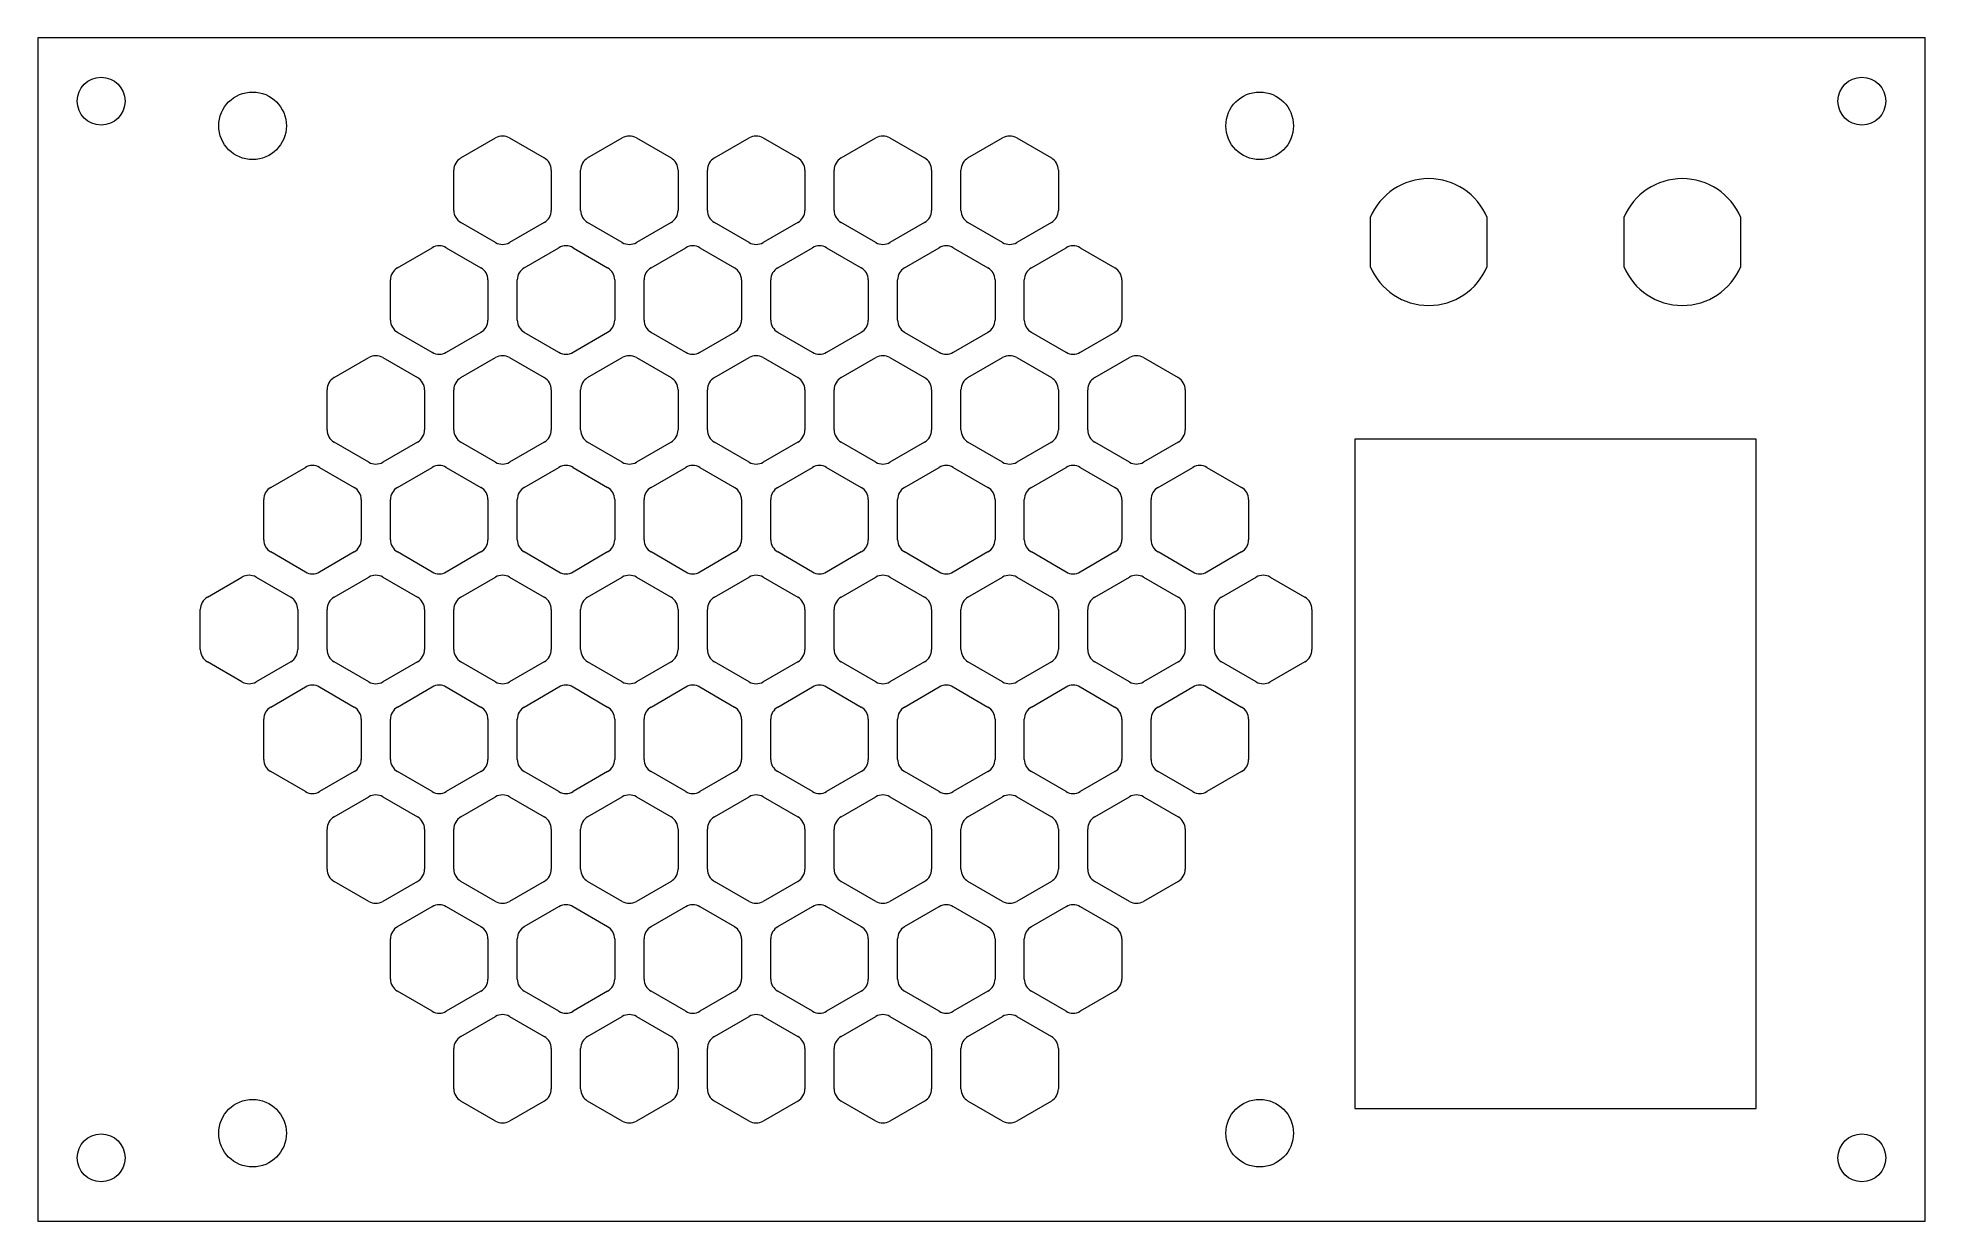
# Model space of a CAD drawing. Header units: millimetres. Extents: x 0 to 134, y 0 to 84.
import ezdxf

# ---------------------------------------------------------------- set-up
doc = ezdxf.new("R2010")
doc.units = ezdxf.units.MM

msp = doc.modelspace()

# ---------------------------------------------------------------- linework, layer by layer
at = {"color": 7, "linetype": 'Continuous', "lineweight": 15}
for p, q in [((0, 84), (0, 0)), ((134, 84), (0, 84)), ((134, 0), (134, 84)), ((30.04, 75.47), (32.5, 76.89)), ((33.5, 76.89), (35.96, 75.47)), ((39.04, 75.47), (41.5, 76.89)), ((42.5, 76.89), (44.96, 75.47)), ((48.04, 75.47), (50.5, 76.89)), ((51.5, 76.89), (53.96, 75.47)), ((57.04, 75.47), (59.5, 76.89)), ((60.5, 76.89), (62.96, 75.47)), ((66.04, 75.47), (68.5, 76.89)), ((69.5, 76.89), (71.96, 75.47)), ((29.54, 71.75), (29.54, 74.6)), ((36.46, 74.6), (36.46, 71.75)), ((38.54, 71.75), (38.54, 74.6)), ((45.46, 74.6), (45.46, 71.75)), ((47.54, 71.75), (47.54, 74.6)), ((54.46, 74.6), (54.46, 71.75)), ((56.54, 71.75), (56.54, 74.6)), ((63.46, 74.6), (63.46, 71.75)), ((65.54, 71.75), (65.54, 74.6)), ((72.46, 74.6), (72.46, 71.75)), ((94.6, 71.24), (94.6, 67.76)), ((102.9, 67.76), (102.9, 71.24)), ((112.6, 71.24), (112.6, 67.76)), ((120.9, 67.76), (120.9, 71.24)), ((32.5, 69.47), (30.04, 70.89)), ((35.96, 70.89), (33.5, 69.47)), ((41.5, 69.47), (39.04, 70.89)), ((44.96, 70.89), (42.5, 69.47)), ((50.5, 69.47), (48.04, 70.89)), ((53.96, 70.89), (51.5, 69.47)), ((59.5, 69.47), (57.04, 70.89)), ((62.96, 70.89), (60.5, 69.47)), ((68.5, 69.47), (66.04, 70.89)), ((71.96, 70.89), (69.5, 69.47)), ((25.54, 67.67), (28, 69.09)), ((29, 69.09), (31.46, 67.67)), ((34.54, 67.67), (37, 69.09)), ((38, 69.09), (40.46, 67.67)), ((43.54, 67.67), (46, 69.09)), ((47, 69.09), (49.46, 67.67)), ((52.54, 67.67), (55, 69.09)), ((56, 69.09), (58.46, 67.67)), ((61.54, 67.67), (64, 69.09)), ((65, 69.09), (67.46, 67.67)), ((70.54, 67.67), (73, 69.09)), ((74, 69.09), (76.46, 67.67)), ((25.04, 63.96), (25.04, 66.81)), ((31.96, 66.81), (31.96, 63.96)), ((34.04, 63.96), (34.04, 66.81)), ((40.96, 66.81), (40.96, 63.96)), ((43.04, 63.96), (43.04, 66.81)), ((49.96, 66.81), (49.96, 63.96)), ((52.04, 63.96), (52.04, 66.81)), ((58.96, 66.81), (58.96, 63.96)), ((61.04, 63.96), (61.04, 66.81)), ((67.96, 66.81), (67.96, 63.96)), ((70.04, 63.96), (70.04, 66.81)), ((76.96, 66.81), (76.96, 63.96)), ((28, 61.67), (25.54, 63.09)), ((31.46, 63.09), (29, 61.67)), ((37, 61.67), (34.54, 63.09)), ((40.46, 63.09), (38, 61.67)), ((46, 61.67), (43.54, 63.09)), ((49.46, 63.09), (47, 61.67)), ((55, 61.67), (52.54, 63.09)), ((58.46, 63.09), (56, 61.67)), ((64, 61.67), (61.54, 63.09)), ((67.46, 63.09), (65, 61.67)), ((73, 61.67), (70.54, 63.09)), ((76.46, 63.09), (74, 61.67)), ((21.04, 59.88), (23.5, 61.3)), ((24.5, 61.3), (26.96, 59.88)), ((30.04, 59.88), (32.5, 61.3)), ((33.5, 61.3), (35.96, 59.88)), ((39.04, 59.88), (41.5, 61.3)), ((42.5, 61.3), (44.96, 59.88)), ((48.04, 59.88), (50.5, 61.3)), ((51.5, 61.3), (53.96, 59.88)), ((57.04, 59.88), (59.5, 61.3)), ((60.5, 61.3), (62.96, 59.88)), ((66.04, 59.88), (68.5, 61.3)), ((69.5, 61.3), (71.96, 59.88)), ((75.04, 59.88), (77.5, 61.3)), ((78.5, 61.3), (80.96, 59.88)), ((20.54, 56.17), (20.54, 59.01)), ((27.46, 59.01), (27.46, 56.17)), ((29.54, 56.17), (29.54, 59.01)), ((36.46, 59.01), (36.46, 56.17)), ((38.54, 56.17), (38.54, 59.01)), ((45.46, 59.01), (45.46, 56.17)), ((47.54, 56.17), (47.54, 59.01)), ((54.46, 59.01), (54.46, 56.17)), ((56.54, 56.17), (56.54, 59.01)), ((63.46, 59.01), (63.46, 56.17)), ((65.54, 56.17), (65.54, 59.01)), ((72.46, 59.01), (72.46, 56.17)), ((74.54, 56.17), (74.54, 59.01)), ((81.46, 59.01), (81.46, 56.17)), ((23.5, 53.88), (21.04, 55.3)), ((26.96, 55.3), (24.5, 53.88)), ((32.5, 53.88), (30.04, 55.3)), ((35.96, 55.3), (33.5, 53.88)), ((41.5, 53.88), (39.04, 55.3)), ((44.96, 55.3), (42.5, 53.88)), ((50.5, 53.88), (48.04, 55.3)), ((53.96, 55.3), (51.5, 53.88)), ((59.5, 53.88), (57.04, 55.3)), ((62.96, 55.3), (60.5, 53.88)), ((68.5, 53.88), (66.04, 55.3)), ((71.96, 55.3), (69.5, 53.88)), ((77.5, 53.88), (75.04, 55.3)), ((80.96, 55.3), (78.5, 53.88)), ((122, 55.5), (93.5, 55.5)), ((93.5, 55.5), (93.5, 8)), ((122, 8), (122, 55.5)), ((16.54, 52.08), (19, 53.51)), ((20, 53.51), (22.46, 52.08)), ((25.54, 52.08), (28, 53.51)), ((29, 53.51), (31.46, 52.08)), ((34.54, 52.08), (37, 53.51)), ((38, 53.51), (40.46, 52.08)), ((43.54, 52.08), (46, 53.51)), ((47, 53.51), (49.46, 52.08)), ((52.54, 52.08), (55, 53.51)), ((56, 53.51), (58.46, 52.08)), ((61.54, 52.08), (64, 53.51)), ((65, 53.51), (67.46, 52.08)), ((70.54, 52.08), (73, 53.51)), ((74, 53.51), (76.46, 52.08)), ((79.54, 52.08), (82, 53.51)), ((83, 53.51), (85.46, 52.08)), ((16.04, 48.37), (16.04, 51.22)), ((22.96, 51.22), (22.96, 48.37)), ((25.04, 48.37), (25.04, 51.22)), ((31.96, 51.22), (31.96, 48.37)), ((34.04, 48.37), (34.04, 51.22)), ((40.96, 51.22), (40.96, 48.37)), ((43.04, 48.37), (43.04, 51.22)), ((49.96, 51.22), (49.96, 48.37)), ((52.04, 48.37), (52.04, 51.22)), ((58.96, 51.22), (58.96, 48.37)), ((61.04, 48.37), (61.04, 51.22)), ((67.96, 51.22), (67.96, 48.37)), ((70.04, 48.37), (70.04, 51.22)), ((76.96, 51.22), (76.96, 48.37)), ((79.04, 48.37), (79.04, 51.22)), ((85.96, 51.22), (85.96, 48.37)), ((19, 46.08), (16.54, 47.51)), ((22.46, 47.51), (20, 46.08)), ((28, 46.08), (25.54, 47.51)), ((31.46, 47.51), (29, 46.08)), ((37, 46.08), (34.54, 47.51)), ((40.46, 47.51), (38, 46.08)), ((46, 46.08), (43.54, 47.51)), ((49.46, 47.51), (47, 46.08)), ((55, 46.08), (52.54, 47.51)), ((58.46, 47.51), (56, 46.08)), ((64, 46.08), (61.54, 47.51)), ((67.46, 47.51), (65, 46.08)), ((73, 46.08), (70.54, 47.51)), ((76.46, 47.51), (74, 46.08)), ((82, 46.08), (79.54, 47.51)), ((85.46, 47.51), (83, 46.08)), ((12.04, 44.29), (14.5, 45.71)), ((15.5, 45.71), (17.96, 44.29)), ((21.04, 44.29), (23.5, 45.71)), ((24.5, 45.71), (26.96, 44.29)), ((30.04, 44.29), (32.5, 45.71)), ((33.5, 45.71), (35.96, 44.29)), ((39.04, 44.29), (41.5, 45.71)), ((42.5, 45.71), (44.96, 44.29)), ((48.04, 44.29), (50.5, 45.71)), ((51.5, 45.71), (53.96, 44.29)), ((57.04, 44.29), (59.5, 45.71)), ((60.5, 45.71), (62.96, 44.29)), ((66.04, 44.29), (68.5, 45.71)), ((69.5, 45.71), (71.96, 44.29)), ((75.04, 44.29), (77.5, 45.71)), ((78.5, 45.71), (80.96, 44.29)), ((84.04, 44.29), (86.5, 45.71)), ((87.5, 45.71), (89.96, 44.29)), ((11.54, 40.58), (11.54, 43.42)), ((18.46, 43.42), (18.46, 40.58)), ((20.54, 40.58), (20.54, 43.42)), ((27.46, 43.42), (27.46, 40.58)), ((29.54, 40.58), (29.54, 43.42)), ((36.46, 43.42), (36.46, 40.58)), ((38.54, 40.58), (38.54, 43.42)), ((45.46, 43.42), (45.46, 40.58)), ((47.54, 40.58), (47.54, 43.42)), ((54.46, 43.42), (54.46, 40.58)), ((56.54, 40.58), (56.54, 43.42)), ((63.46, 43.42), (63.46, 40.58)), ((65.54, 40.58), (65.54, 43.42)), ((72.46, 43.42), (72.46, 40.58)), ((74.54, 40.58), (74.54, 43.42)), ((81.46, 43.42), (81.46, 40.58)), ((83.54, 40.58), (83.54, 43.42)), ((90.46, 43.42), (90.46, 40.58)), ((14.5, 38.29), (12.04, 39.71)), ((17.96, 39.71), (15.5, 38.29)), ((23.5, 38.29), (21.04, 39.71)), ((26.96, 39.71), (24.5, 38.29)), ((32.5, 38.29), (30.04, 39.71)), ((35.96, 39.71), (33.5, 38.29)), ((41.5, 38.29), (39.04, 39.71)), ((44.96, 39.71), (42.5, 38.29)), ((50.5, 38.29), (48.04, 39.71)), ((53.96, 39.71), (51.5, 38.29)), ((59.5, 38.29), (57.04, 39.71)), ((62.96, 39.71), (60.5, 38.29)), ((68.5, 38.29), (66.04, 39.71)), ((71.96, 39.71), (69.5, 38.29)), ((77.5, 38.29), (75.04, 39.71)), ((80.96, 39.71), (78.5, 38.29)), ((86.5, 38.29), (84.04, 39.71)), ((89.96, 39.71), (87.5, 38.29)), ((16.54, 36.49), (19, 37.92)), ((20, 37.92), (22.46, 36.49)), ((25.54, 36.49), (28, 37.92)), ((29, 37.92), (31.46, 36.49)), ((34.54, 36.49), (37, 37.92)), ((38, 37.92), (40.46, 36.49)), ((43.54, 36.49), (46, 37.92)), ((47, 37.92), (49.46, 36.49)), ((52.54, 36.49), (55, 37.92)), ((56, 37.92), (58.46, 36.49)), ((61.54, 36.49), (64, 37.92)), ((65, 37.92), (67.46, 36.49)), ((70.54, 36.49), (73, 37.92)), ((74, 37.92), (76.46, 36.49)), ((79.54, 36.49), (82, 37.92)), ((83, 37.92), (85.46, 36.49)), ((16.04, 32.78), (16.04, 35.63)), ((22.96, 35.63), (22.96, 32.78)), ((25.04, 32.78), (25.04, 35.63)), ((31.96, 35.63), (31.96, 32.78)), ((34.04, 32.78), (34.04, 35.63)), ((40.96, 35.63), (40.96, 32.78)), ((43.04, 32.78), (43.04, 35.63)), ((49.96, 35.63), (49.96, 32.78)), ((52.04, 32.78), (52.04, 35.63)), ((58.96, 35.63), (58.96, 32.78)), ((61.04, 32.78), (61.04, 35.63)), ((67.96, 35.63), (67.96, 32.78)), ((70.04, 32.78), (70.04, 35.63)), ((76.96, 35.63), (76.96, 32.78)), ((79.04, 32.78), (79.04, 35.63)), ((85.96, 35.63), (85.96, 32.78)), ((19, 30.49), (16.54, 31.92)), ((22.46, 31.92), (20, 30.49)), ((28, 30.49), (25.54, 31.92)), ((31.46, 31.92), (29, 30.49)), ((37, 30.49), (34.54, 31.92)), ((40.46, 31.92), (38, 30.49)), ((46, 30.49), (43.54, 31.92)), ((49.46, 31.92), (47, 30.49)), ((55, 30.49), (52.54, 31.92)), ((58.46, 31.92), (56, 30.49)), ((64, 30.49), (61.54, 31.92)), ((67.46, 31.92), (65, 30.49)), ((73, 30.49), (70.54, 31.92)), ((76.46, 31.92), (74, 30.49)), ((82, 30.49), (79.54, 31.92)), ((85.46, 31.92), (83, 30.49)), ((21.04, 28.7), (23.5, 30.12)), ((24.5, 30.12), (26.96, 28.7)), ((30.04, 28.7), (32.5, 30.12)), ((33.5, 30.12), (35.96, 28.7)), ((39.04, 28.7), (41.5, 30.12)), ((42.5, 30.12), (44.96, 28.7)), ((48.04, 28.7), (50.5, 30.12)), ((51.5, 30.12), (53.96, 28.7)), ((57.04, 28.7), (59.5, 30.12)), ((60.5, 30.12), (62.96, 28.7)), ((66.04, 28.7), (68.5, 30.12)), ((69.5, 30.12), (71.96, 28.7)), ((75.04, 28.7), (77.5, 30.12)), ((78.5, 30.12), (80.96, 28.7)), ((20.54, 24.99), (20.54, 27.83)), ((27.46, 27.83), (27.46, 24.99)), ((29.54, 24.99), (29.54, 27.83)), ((36.46, 27.83), (36.46, 24.99)), ((38.54, 24.99), (38.54, 27.83)), ((45.46, 27.83), (45.46, 24.99)), ((47.54, 24.99), (47.54, 27.83)), ((54.46, 27.83), (54.46, 24.99)), ((56.54, 24.99), (56.54, 27.83)), ((63.46, 27.83), (63.46, 24.99)), ((65.54, 24.99), (65.54, 27.83)), ((72.46, 27.83), (72.46, 24.99)), ((74.54, 24.99), (74.54, 27.83)), ((81.46, 27.83), (81.46, 24.99)), ((23.5, 22.7), (21.04, 24.12)), ((26.96, 24.12), (24.5, 22.7)), ((32.5, 22.7), (30.04, 24.12)), ((35.96, 24.12), (33.5, 22.7)), ((41.5, 22.7), (39.04, 24.12)), ((44.96, 24.12), (42.5, 22.7)), ((50.5, 22.7), (48.04, 24.12)), ((53.96, 24.12), (51.5, 22.7)), ((59.5, 22.7), (57.04, 24.12)), ((62.96, 24.12), (60.5, 22.7)), ((68.5, 22.7), (66.04, 24.12)), ((71.96, 24.12), (69.5, 22.7)), ((77.5, 22.7), (75.04, 24.12)), ((80.96, 24.12), (78.5, 22.7)), ((25.54, 20.91), (28, 22.33)), ((29, 22.33), (31.46, 20.91)), ((34.54, 20.91), (37, 22.33)), ((38, 22.33), (40.46, 20.91)), ((43.54, 20.91), (46, 22.33)), ((47, 22.33), (49.46, 20.91)), ((52.54, 20.91), (55, 22.33)), ((56, 22.33), (58.46, 20.91)), ((61.54, 20.91), (64, 22.33)), ((65, 22.33), (67.46, 20.91)), ((70.54, 20.91), (73, 22.33)), ((74, 22.33), (76.46, 20.91)), ((25.04, 17.19), (25.04, 20.04)), ((31.96, 20.04), (31.96, 17.19)), ((34.04, 17.19), (34.04, 20.04)), ((40.96, 20.04), (40.96, 17.19)), ((43.04, 17.19), (43.04, 20.04)), ((49.96, 20.04), (49.96, 17.19)), ((52.04, 17.19), (52.04, 20.04)), ((58.96, 20.04), (58.96, 17.19)), ((61.04, 17.19), (61.04, 20.04)), ((67.96, 20.04), (67.96, 17.19)), ((70.04, 17.19), (70.04, 20.04)), ((76.96, 20.04), (76.96, 17.19)), ((28, 14.91), (25.54, 16.33)), ((31.46, 16.33), (29, 14.91)), ((37, 14.91), (34.54, 16.33)), ((40.46, 16.33), (38, 14.91)), ((46, 14.91), (43.54, 16.33)), ((49.46, 16.33), (47, 14.91)), ((55, 14.91), (52.54, 16.33)), ((58.46, 16.33), (56, 14.91)), ((64, 14.91), (61.54, 16.33)), ((67.46, 16.33), (65, 14.91)), ((73, 14.91), (70.54, 16.33)), ((76.46, 16.33), (74, 14.91)), ((30.04, 13.11), (32.5, 14.53)), ((33.5, 14.53), (35.96, 13.11)), ((39.04, 13.11), (41.5, 14.53)), ((42.5, 14.53), (44.96, 13.11)), ((48.04, 13.11), (50.5, 14.53)), ((51.5, 14.53), (53.96, 13.11)), ((57.04, 13.11), (59.5, 14.53)), ((60.5, 14.53), (62.96, 13.11)), ((66.04, 13.11), (68.5, 14.53)), ((69.5, 14.53), (71.96, 13.11)), ((29.54, 9.4), (29.54, 12.25)), ((36.46, 12.25), (36.46, 9.4)), ((38.54, 9.4), (38.54, 12.25)), ((45.46, 12.25), (45.46, 9.4)), ((47.54, 9.4), (47.54, 12.25)), ((54.46, 12.25), (54.46, 9.4)), ((56.54, 9.4), (56.54, 12.25)), ((63.46, 12.25), (63.46, 9.4)), ((65.54, 9.4), (65.54, 12.25)), ((72.46, 12.25), (72.46, 9.4)), ((32.5, 7.11), (30.04, 8.53)), ((35.96, 8.53), (33.5, 7.11)), ((41.5, 7.11), (39.04, 8.53)), ((44.96, 8.53), (42.5, 7.11)), ((50.5, 7.11), (48.04, 8.53)), ((53.96, 8.53), (51.5, 7.11)), ((59.5, 7.11), (57.04, 8.53)), ((62.96, 8.53), (60.5, 7.11)), ((68.5, 7.11), (66.04, 8.53)), ((71.96, 8.53), (69.5, 7.11)), ((93.5, 8), (122, 8)), ((0, 0), (134, 0))]:
    msp.add_line(p, q, dxfattribs=at)
for centre, radius in [((4.5, 79.5), 1.7), ((129.5, 79.5), 1.7), ((15.25, 77.75), 2.4), ((86.75, 77.75), 2.4), ((15.25, 6.25), 2.4), ((86.75, 6.25), 2.4), ((4.5, 4.5), 1.7), ((129.5, 4.5), 1.7)]:
    msp.add_circle(centre, radius, dxfattribs=at)
for centre, radius, start, end in [((33, 76.02), 1, 60, 120), ((42, 76.02), 1, 60, 120), ((51, 76.02), 1, 60, 120), ((60, 76.02), 1, 60, 120), ((69, 76.02), 1, 60, 120), ((30.54, 74.6), 1, 120, 180), ((35.46, 74.6), 1, 0, 60), ((39.54, 74.6), 1, 120, 180), ((44.46, 74.6), 1, 0, 60), ((48.54, 74.6), 1, 120, 180), ((53.46, 74.6), 1, 0, 60), ((57.54, 74.6), 1, 120, 180), ((62.46, 74.6), 1, 0, 60), ((66.54, 74.6), 1, 120, 180), ((71.46, 74.6), 1, 0, 60), ((98.75, 69.5), 4.5, 22.7469, 157.2531), ((116.75, 69.5), 4.5, 22.7469, 157.2531), ((30.54, 71.75), 1, 180, 240), ((35.46, 71.75), 1, 300, 0), ((39.54, 71.75), 1, 180, 240), ((44.46, 71.75), 1, 300, 0), ((48.54, 71.75), 1, 180, 240), ((53.46, 71.75), 1, 300, 0), ((57.54, 71.75), 1, 180, 240), ((62.46, 71.75), 1, 300, 0), ((66.54, 71.75), 1, 180, 240), ((71.46, 71.75), 1, 300, 0), ((28.5, 68.23), 1, 60, 120), ((33, 70.33), 1, 240, 300), ((37.5, 68.23), 1, 60, 120), ((42, 70.33), 1, 240, 300), ((46.5, 68.23), 1, 60, 120), ((51, 70.33), 1, 240, 300), ((55.5, 68.23), 1, 60, 120), ((60, 70.33), 1, 240, 300), ((64.5, 68.23), 1, 60, 120), ((69, 70.33), 1, 240, 300), ((73.5, 68.23), 1, 60, 120), ((26.04, 66.81), 1, 120, 180), ((30.96, 66.81), 1, 0, 60), ((35.04, 66.81), 1, 120, 180), ((39.96, 66.81), 1, 0, 60), ((44.04, 66.81), 1, 120, 180), ((48.96, 66.81), 1, 0, 60), ((53.04, 66.81), 1, 120, 180), ((57.96, 66.81), 1, 0, 60), ((62.04, 66.81), 1, 120, 180), ((66.96, 66.81), 1, 0, 60), ((71.04, 66.81), 1, 120, 180), ((75.96, 66.81), 1, 0, 60), ((98.75, 69.5), 4.5, 202.7469, 337.2531), ((116.75, 69.5), 4.5, 202.7469, 337.2531), ((26.04, 63.96), 1, 180, 240), ((30.96, 63.96), 1, 300, 0), ((35.04, 63.96), 1, 180, 240), ((39.96, 63.96), 1, 300, 0), ((44.04, 63.96), 1, 180, 240), ((48.96, 63.96), 1, 300, 0), ((53.04, 63.96), 1, 180, 240), ((57.96, 63.96), 1, 300, 0), ((62.04, 63.96), 1, 180, 240), ((66.96, 63.96), 1, 300, 0), ((71.04, 63.96), 1, 180, 240), ((75.96, 63.96), 1, 300, 0), ((28.5, 62.54), 1, 240, 300), ((37.5, 62.54), 1, 240, 300), ((46.5, 62.54), 1, 240, 300), ((55.5, 62.54), 1, 240, 300), ((64.5, 62.54), 1, 240, 300), ((73.5, 62.54), 1, 240, 300), ((24, 60.43), 1, 60, 120), ((33, 60.43), 1, 60, 120), ((42, 60.43), 1, 60, 120), ((51, 60.43), 1, 60, 120), ((60, 60.43), 1, 60, 120), ((69, 60.43), 1, 60, 120), ((78, 60.43), 1, 60, 120), ((21.54, 59.01), 1, 120, 180), ((26.46, 59.01), 1, 0, 60), ((30.54, 59.01), 1, 120, 180), ((35.46, 59.01), 1, 0, 60), ((39.54, 59.01), 1, 120, 180), ((44.46, 59.01), 1, 0, 60), ((48.54, 59.01), 1, 120, 180), ((53.46, 59.01), 1, 0, 60), ((57.54, 59.01), 1, 120, 180), ((62.46, 59.01), 1, 0, 60), ((66.54, 59.01), 1, 120, 180), ((71.46, 59.01), 1, 0, 60), ((75.54, 59.01), 1, 120, 180), ((80.46, 59.01), 1, 0, 60), ((21.54, 56.17), 1, 180, 240), ((26.46, 56.17), 1, 300, 0), ((30.54, 56.17), 1, 180, 240), ((35.46, 56.17), 1, 300, 0), ((39.54, 56.17), 1, 180, 240), ((44.46, 56.17), 1, 300, 0), ((48.54, 56.17), 1, 180, 240), ((53.46, 56.17), 1, 300, 0), ((57.54, 56.17), 1, 180, 240), ((62.46, 56.17), 1, 300, 0), ((66.54, 56.17), 1, 180, 240), ((71.46, 56.17), 1, 300, 0), ((75.54, 56.17), 1, 180, 240), ((80.46, 56.17), 1, 300, 0), ((19.5, 52.64), 1, 60, 120), ((24, 54.74), 1, 240, 300), ((28.5, 52.64), 1, 60, 120), ((33, 54.74), 1, 240, 300), ((37.5, 52.64), 1, 60, 120), ((42, 54.74), 1, 240, 300), ((46.5, 52.64), 1, 60, 120), ((51, 54.74), 1, 240, 300), ((55.5, 52.64), 1, 60, 120), ((60, 54.74), 1, 240, 300), ((64.5, 52.64), 1, 60, 120), ((69, 54.74), 1, 240, 300), ((73.5, 52.64), 1, 60, 120), ((78, 54.74), 1, 240, 300), ((82.5, 52.64), 1, 60, 120), ((17.04, 51.22), 1, 120, 180), ((21.96, 51.22), 1, 0, 60), ((26.04, 51.22), 1, 120, 180), ((30.96, 51.22), 1, 0, 60), ((35.04, 51.22), 1, 120, 180), ((39.96, 51.22), 1, 0, 60), ((44.04, 51.22), 1, 120, 180), ((48.96, 51.22), 1, 0, 60), ((53.04, 51.22), 1, 120, 180), ((57.96, 51.22), 1, 0, 60), ((62.04, 51.22), 1, 120, 180), ((66.96, 51.22), 1, 0, 60), ((71.04, 51.22), 1, 120, 180), ((75.96, 51.22), 1, 0, 60), ((80.04, 51.22), 1, 120, 180), ((84.96, 51.22), 1, 0, 60), ((17.04, 48.37), 1, 180, 240), ((21.96, 48.37), 1, 300, 0), ((26.04, 48.37), 1, 180, 240), ((30.96, 48.37), 1, 300, 0), ((35.04, 48.37), 1, 180, 240), ((39.96, 48.37), 1, 300, 0), ((44.04, 48.37), 1, 180, 240), ((48.96, 48.37), 1, 300, 0), ((53.04, 48.37), 1, 180, 240), ((57.96, 48.37), 1, 300, 0), ((62.04, 48.37), 1, 180, 240), ((66.96, 48.37), 1, 300, 0), ((71.04, 48.37), 1, 180, 240), ((75.96, 48.37), 1, 300, 0), ((80.04, 48.37), 1, 180, 240), ((84.96, 48.37), 1, 300, 0), ((15, 44.85), 1, 60, 120), ((19.5, 46.95), 1, 240, 300), ((24, 44.85), 1, 60, 120), ((28.5, 46.95), 1, 240, 300), ((33, 44.85), 1, 60, 120), ((37.5, 46.95), 1, 240, 300), ((42, 44.85), 1, 60, 120), ((46.5, 46.95), 1, 240, 300), ((51, 44.85), 1, 60, 120), ((55.5, 46.95), 1, 240, 300), ((60, 44.85), 1, 60, 120), ((64.5, 46.95), 1, 240, 300), ((69, 44.85), 1, 60, 120), ((73.5, 46.95), 1, 240, 300), ((78, 44.85), 1, 60, 120), ((82.5, 46.95), 1, 240, 300), ((87, 44.85), 1, 60, 120), ((12.54, 43.42), 1, 120, 180), ((17.46, 43.42), 1, 0, 60), ((21.54, 43.42), 1, 120, 180), ((26.46, 43.42), 1, 0, 60), ((30.54, 43.42), 1, 120, 180), ((35.46, 43.42), 1, 0, 60), ((39.54, 43.42), 1, 120, 180), ((44.46, 43.42), 1, 0, 60), ((48.54, 43.42), 1, 120, 180), ((53.46, 43.42), 1, 0, 60), ((57.54, 43.42), 1, 120, 180), ((62.46, 43.42), 1, 0, 60), ((66.54, 43.42), 1, 120, 180), ((71.46, 43.42), 1, 0, 60), ((75.54, 43.42), 1, 120, 180), ((80.46, 43.42), 1, 0, 60), ((84.54, 43.42), 1, 120, 180), ((89.46, 43.42), 1, 0, 60), ((12.54, 40.58), 1, 180, 240), ((17.46, 40.58), 1, 300, 0), ((21.54, 40.58), 1, 180, 240), ((26.46, 40.58), 1, 300, 0), ((30.54, 40.58), 1, 180, 240), ((35.46, 40.58), 1, 300, 0), ((39.54, 40.58), 1, 180, 240), ((44.46, 40.58), 1, 300, 0), ((48.54, 40.58), 1, 180, 240), ((53.46, 40.58), 1, 300, 0), ((57.54, 40.58), 1, 180, 240), ((62.46, 40.58), 1, 300, 0), ((66.54, 40.58), 1, 180, 240), ((71.46, 40.58), 1, 300, 0), ((75.54, 40.58), 1, 180, 240), ((80.46, 40.58), 1, 300, 0), ((84.54, 40.58), 1, 180, 240), ((89.46, 40.58), 1, 300, 0), ((15, 39.15), 1, 240, 300), ((19.5, 37.05), 1, 60, 120), ((24, 39.15), 1, 240, 300), ((28.5, 37.05), 1, 60, 120), ((33, 39.15), 1, 240, 300), ((37.5, 37.05), 1, 60, 120), ((42, 39.15), 1, 240, 300), ((46.5, 37.05), 1, 60, 120), ((51, 39.15), 1, 240, 300), ((55.5, 37.05), 1, 60, 120), ((60, 39.15), 1, 240, 300), ((64.5, 37.05), 1, 60, 120), ((69, 39.15), 1, 240, 300), ((73.5, 37.05), 1, 60, 120), ((78, 39.15), 1, 240, 300), ((82.5, 37.05), 1, 60, 120), ((87, 39.15), 1, 240, 300), ((17.04, 35.63), 1, 120, 180), ((21.96, 35.63), 1, 0, 60), ((26.04, 35.63), 1, 120, 180), ((30.96, 35.63), 1, 0, 60), ((35.04, 35.63), 1, 120, 180), ((39.96, 35.63), 1, 0, 60), ((44.04, 35.63), 1, 120, 180), ((48.96, 35.63), 1, 0, 60), ((53.04, 35.63), 1, 120, 180), ((57.96, 35.63), 1, 0, 60), ((62.04, 35.63), 1, 120, 180), ((66.96, 35.63), 1, 0, 60), ((71.04, 35.63), 1, 120, 180), ((75.96, 35.63), 1, 0, 60), ((80.04, 35.63), 1, 120, 180), ((84.96, 35.63), 1, 0, 60), ((17.04, 32.78), 1, 180, 240), ((21.96, 32.78), 1, 300, 0), ((26.04, 32.78), 1, 180, 240), ((30.96, 32.78), 1, 300, 0), ((35.04, 32.78), 1, 180, 240), ((39.96, 32.78), 1, 300, 0), ((44.04, 32.78), 1, 180, 240), ((48.96, 32.78), 1, 300, 0), ((53.04, 32.78), 1, 180, 240), ((57.96, 32.78), 1, 300, 0), ((62.04, 32.78), 1, 180, 240), ((66.96, 32.78), 1, 300, 0), ((71.04, 32.78), 1, 180, 240), ((75.96, 32.78), 1, 300, 0), ((80.04, 32.78), 1, 180, 240), ((84.96, 32.78), 1, 300, 0), ((19.5, 31.36), 1, 240, 300), ((24, 29.26), 1, 60, 120), ((28.5, 31.36), 1, 240, 300), ((33, 29.26), 1, 60, 120), ((37.5, 31.36), 1, 240, 300), ((42, 29.26), 1, 60, 120), ((46.5, 31.36), 1, 240, 300), ((51, 29.26), 1, 60, 120), ((55.5, 31.36), 1, 240, 300), ((60, 29.26), 1, 60, 120), ((64.5, 31.36), 1, 240, 300), ((69, 29.26), 1, 60, 120), ((73.5, 31.36), 1, 240, 300), ((78, 29.26), 1, 60, 120), ((82.5, 31.36), 1, 240, 300), ((21.54, 27.83), 1, 120, 180), ((26.46, 27.83), 1, 0, 60), ((30.54, 27.83), 1, 120, 180), ((35.46, 27.83), 1, 0, 60), ((39.54, 27.83), 1, 120, 180), ((44.46, 27.83), 1, 0, 60), ((48.54, 27.83), 1, 120, 180), ((53.46, 27.83), 1, 0, 60), ((57.54, 27.83), 1, 120, 180), ((62.46, 27.83), 1, 0, 60), ((66.54, 27.83), 1, 120, 180), ((71.46, 27.83), 1, 0, 60), ((75.54, 27.83), 1, 120, 180), ((80.46, 27.83), 1, 0, 60), ((21.54, 24.99), 1, 180, 240), ((26.46, 24.99), 1, 300, 0), ((30.54, 24.99), 1, 180, 240), ((35.46, 24.99), 1, 300, 0), ((39.54, 24.99), 1, 180, 240), ((44.46, 24.99), 1, 300, 0), ((48.54, 24.99), 1, 180, 240), ((53.46, 24.99), 1, 300, 0), ((57.54, 24.99), 1, 180, 240), ((62.46, 24.99), 1, 300, 0), ((66.54, 24.99), 1, 180, 240), ((71.46, 24.99), 1, 300, 0), ((75.54, 24.99), 1, 180, 240), ((80.46, 24.99), 1, 300, 0), ((24, 23.57), 1, 240, 300), ((28.5, 21.46), 1, 60, 120), ((33, 23.57), 1, 240, 300), ((37.5, 21.46), 1, 60, 120), ((42, 23.57), 1, 240, 300), ((46.5, 21.46), 1, 60, 120), ((51, 23.57), 1, 240, 300), ((55.5, 21.46), 1, 60, 120), ((60, 23.57), 1, 240, 300), ((64.5, 21.46), 1, 60, 120), ((69, 23.57), 1, 240, 300), ((73.5, 21.46), 1, 60, 120), ((78, 23.57), 1, 240, 300), ((26.04, 20.04), 1, 120, 180), ((30.96, 20.04), 1, 0, 60), ((35.04, 20.04), 1, 120, 180), ((39.96, 20.04), 1, 0, 60), ((44.04, 20.04), 1, 120, 180), ((48.96, 20.04), 1, 0, 60), ((53.04, 20.04), 1, 120, 180), ((57.96, 20.04), 1, 0, 60), ((62.04, 20.04), 1, 120, 180), ((66.96, 20.04), 1, 0, 60), ((71.04, 20.04), 1, 120, 180), ((75.96, 20.04), 1, 0, 60), ((26.04, 17.19), 1, 180, 240), ((30.96, 17.19), 1, 300, 0), ((35.04, 17.19), 1, 180, 240), ((39.96, 17.19), 1, 300, 0), ((44.04, 17.19), 1, 180, 240), ((48.96, 17.19), 1, 300, 0), ((53.04, 17.19), 1, 180, 240), ((57.96, 17.19), 1, 300, 0), ((62.04, 17.19), 1, 180, 240), ((66.96, 17.19), 1, 300, 0), ((71.04, 17.19), 1, 180, 240), ((75.96, 17.19), 1, 300, 0), ((28.5, 15.77), 1, 240, 300), ((37.5, 15.77), 1, 240, 300), ((46.5, 15.77), 1, 240, 300), ((55.5, 15.77), 1, 240, 300), ((64.5, 15.77), 1, 240, 300), ((73.5, 15.77), 1, 240, 300), ((33, 13.67), 1, 60, 120), ((42, 13.67), 1, 60, 120), ((51, 13.67), 1, 60, 120), ((60, 13.67), 1, 60, 120), ((69, 13.67), 1, 60, 120), ((30.54, 12.25), 1, 120, 180), ((35.46, 12.25), 1, 0, 60), ((39.54, 12.25), 1, 120, 180), ((44.46, 12.25), 1, 0, 60), ((48.54, 12.25), 1, 120, 180), ((53.46, 12.25), 1, 0, 60), ((57.54, 12.25), 1, 120, 180), ((62.46, 12.25), 1, 0, 60), ((66.54, 12.25), 1, 120, 180), ((71.46, 12.25), 1, 0, 60), ((30.54, 9.4), 1, 180, 240), ((35.46, 9.4), 1, 300, 0), ((39.54, 9.4), 1, 180, 240), ((44.46, 9.4), 1, 300, 0), ((48.54, 9.4), 1, 180, 240), ((53.46, 9.4), 1, 300, 0), ((57.54, 9.4), 1, 180, 240), ((62.46, 9.4), 1, 300, 0), ((66.54, 9.4), 1, 180, 240), ((71.46, 9.4), 1, 300, 0), ((33, 7.98), 1, 240, 300), ((42, 7.98), 1, 240, 300), ((51, 7.98), 1, 240, 300), ((60, 7.98), 1, 240, 300), ((69, 7.98), 1, 240, 300)]:
    msp.add_arc(centre, radius, start, end, dxfattribs=at)

doc.saveas('drawing.dxf')
